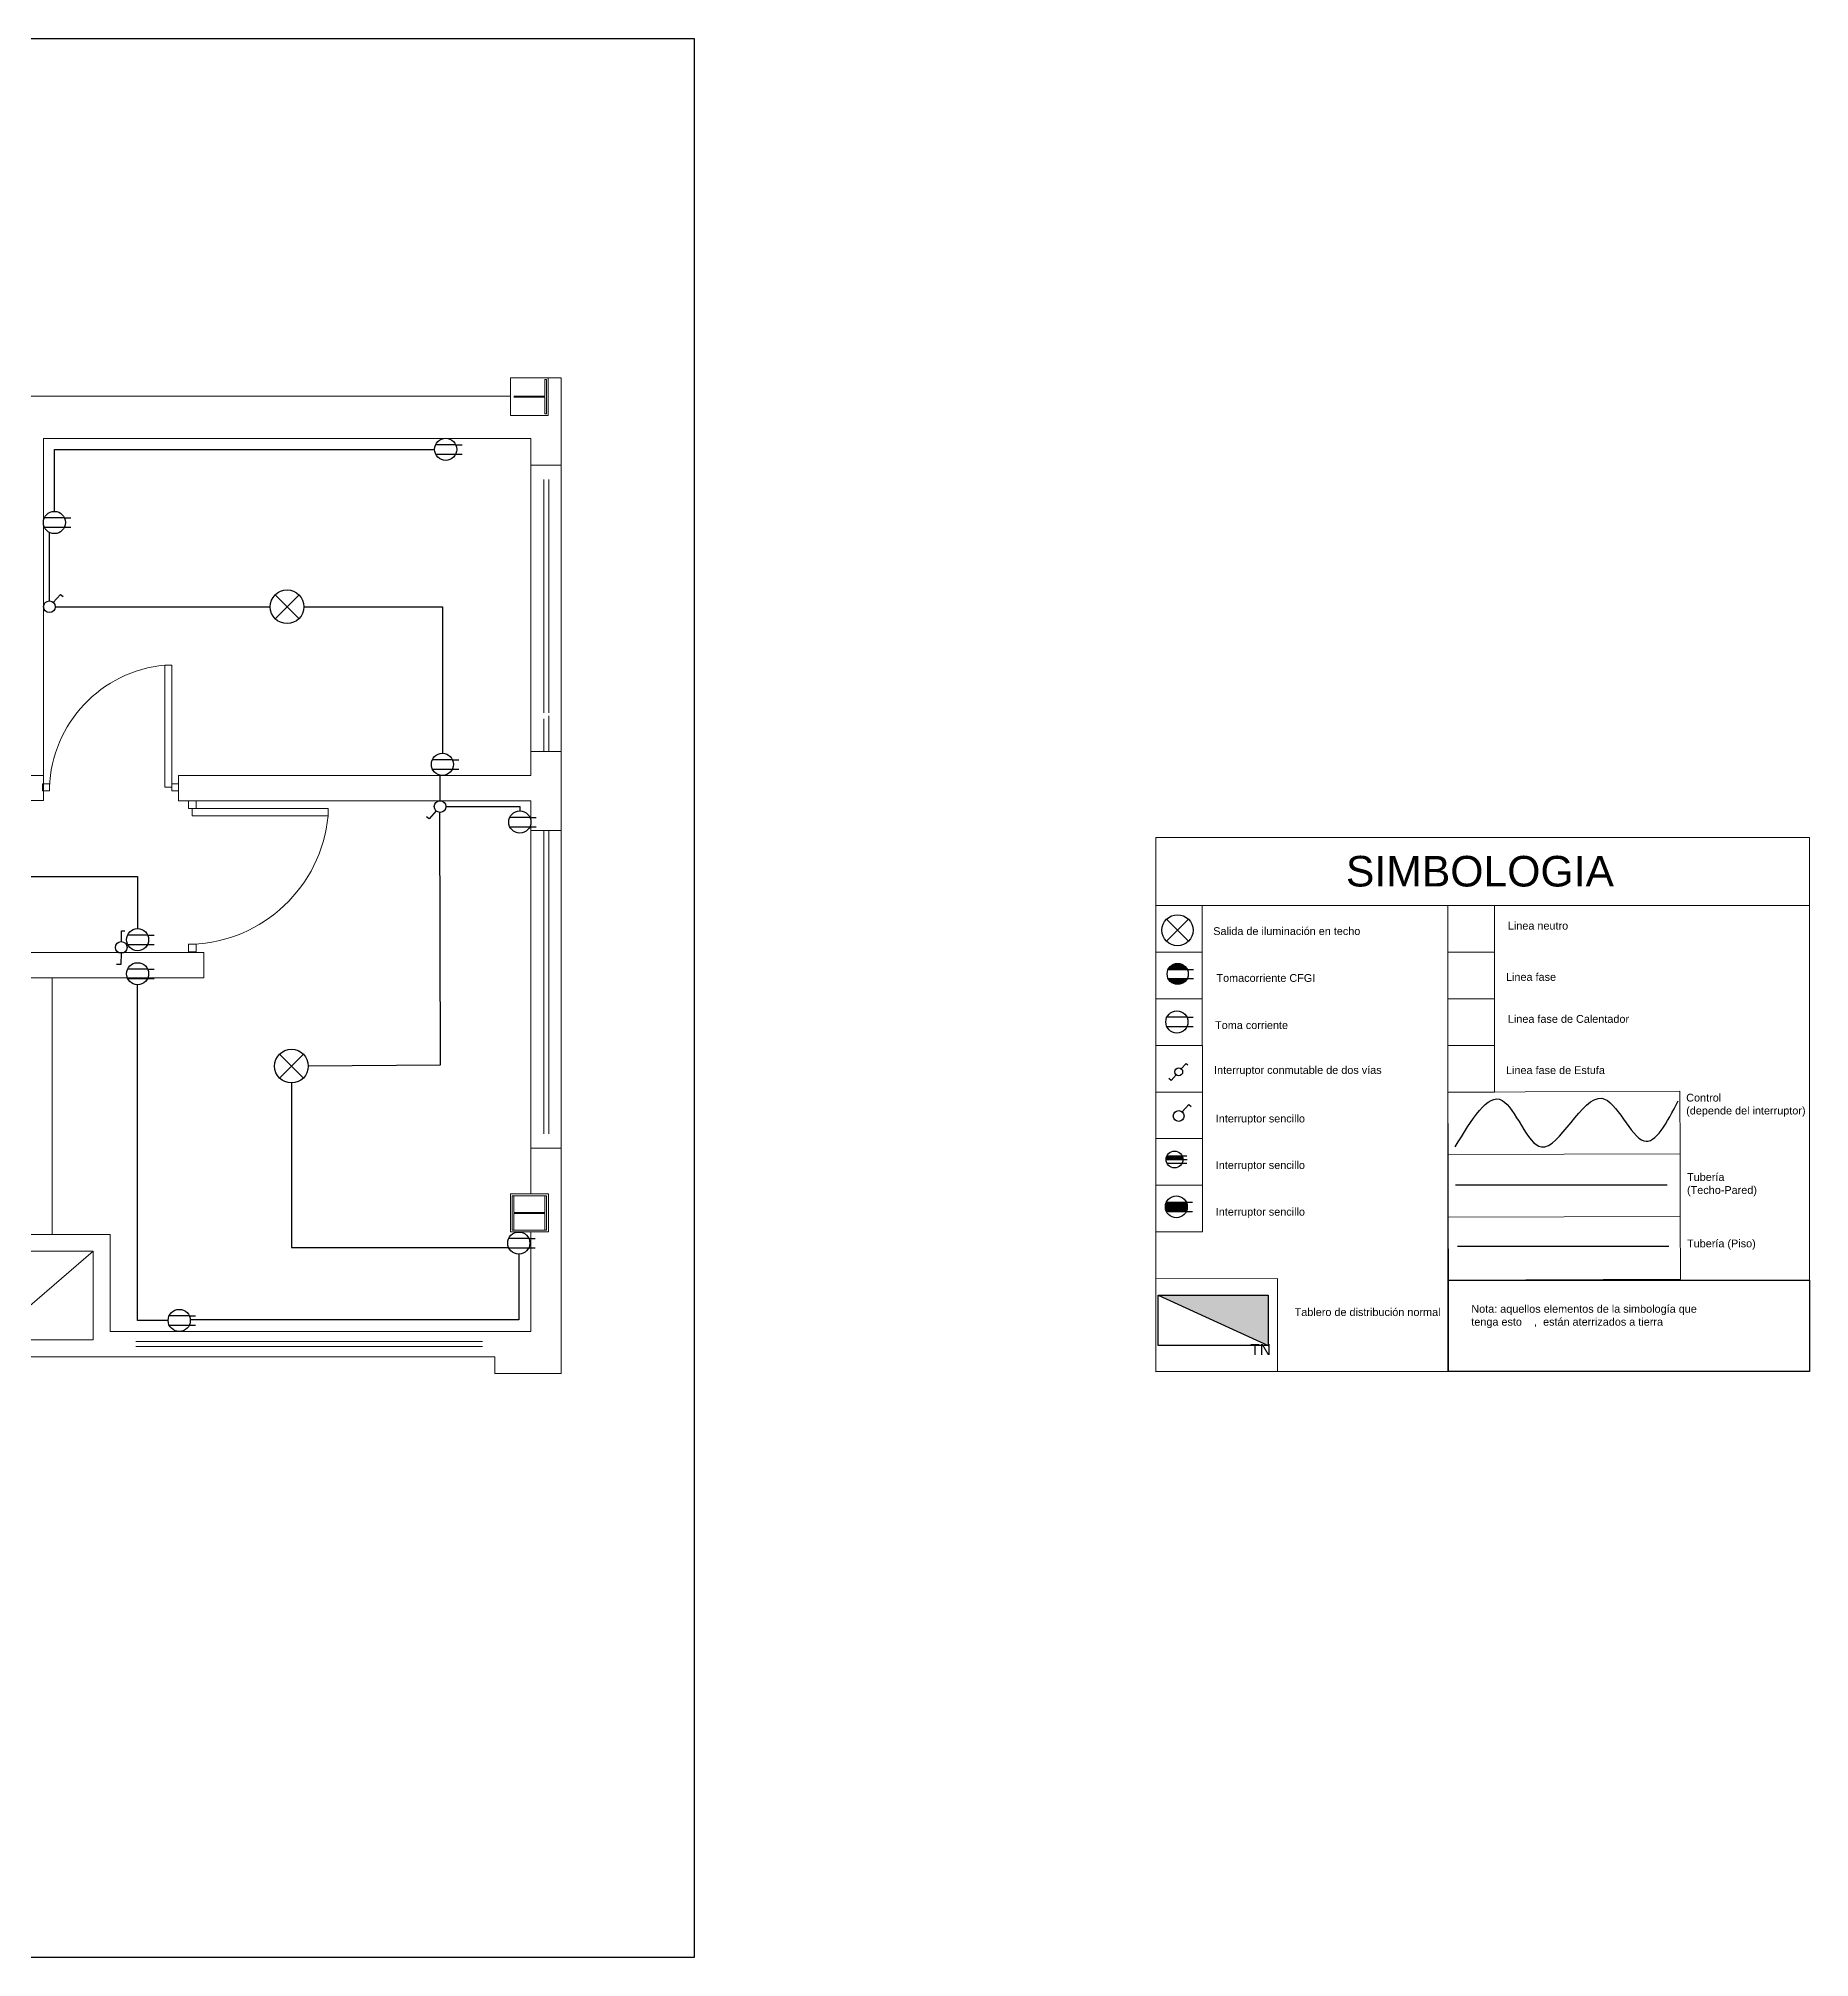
# Model space of a CAD drawing. Header units: metres. Extents: x 0 to 62.3, y -0.2 to 17.7.
# Drawn here: x 51.81 to 62.32, y 0 to 11.39 of the extents above; entities that cross this region are included whole.
import ezdxf

# ---------------------------------------------------------------- set-up
doc = ezdxf.new("R2010")
doc.units = ezdxf.units.M
doc.header["$LTSCALE"] = 0.5
doc.linetypes.add('ACAD_ISO02W100', pattern=[15, 12, -3])
doc.layers.add('APARTAMENTO', color=252, linetype='Continuous', lineweight=5)
for name, color, linetype in [('CONTROL', 7, 'ACAD_ISO02W100'), ('CUADRO', 7, 'Continuous'), ('CUADRO DE SIMBOLO', 7, 'Continuous'), ('ENCHUFES', 5, 'Continuous'), ('LUMINARIA', 1, 'Continuous'), ('TABLERO', 7, 'Continuous'), ('TUBERIA-PISO', 7, 'ACAD_ISO02W100'), ('TUBERIA-TECHO-PARED', 7, 'Continuous')]:
    doc.layers.add(name, color=color, linetype=linetype)
doc.styles.get("Standard").update_dxf_attribs({"font": 'arial.ttf'})

# ---------------------------------------------------------------- blocks, each defined once
blk = doc.blocks.new('PUERTA2')
for p, q in [((-0.1, 0.925), (-0.05, 0.925)), ((-0.1, 0.025), (-0.1, 0.925)), ((-0.05, 0.925), (-0.05, 0.025)), ((-0.05, 0.025), (-0.05, 0.925)), ((-1, 0.05), (-0.95, 0.05)), ((-1, 0), (-1, 0.05)), ((-0.95, 0), (-1, 0)), ((-0.95, 0.05), (-0.95, 0.025)), ((-0.95, 0.025), (-0.95, 0)), ((-0.05, 0.025), (-0.1, 0.025)), ((-0.05, 0.05), (0, 0.05)), ((-0.05, 0), (-0.05, 0.05)), ((0, 0), (-0.05, 0)), ((0, 0.05), (0, 0.025)), ((0, 0.025), (0, 0))]:
    blk.add_line(p, q)
blk.add_arc((-0.011, -0.011), 0.94, 95.4546, 177.8185)
blk = doc.blocks.new('Tomacorriente')
at = {"layer": 'ENCHUFES'}
for p, q in [((0.0453, 0.0211), (-0.0453, 0.0211)), ((0.0453, 0.0211), (0.0743, 0.0211)), ((-0.0453, -0.0211), (0.0453, -0.0211)), ((0.0453, -0.0211), (0.0743, -0.0211))]:
    blk.add_line(p, q, dxfattribs=at)
blk.add_circle((0, 0), 0.05, dxfattribs=at)
blk = doc.blocks.new('Lampara')
at = {"layer": 'LUMINARIA'}
for q in [(-0.071, 0.071), (-0.071, -0.071), (0.071, 0.071), (0.071, -0.071)]:
    blk.add_line((0, 0), q, dxfattribs=at)
blk.add_circle((0, 0), 0.1, dxfattribs=at)
blk = doc.blocks.new('INTERRUPTOR')
at = {"layer": 'LUMINARIA'}
for p, q in [((0.023, 0.026), (0.065, 0.074)), ((0.065, 0.074), (0.08, 0.061))]:
    blk.add_line(p, q, dxfattribs=at)
blk.add_circle((0, 0), 0.0347, dxfattribs=at)
blk = doc.blocks.new('CONMUTABLE')
at = {"layer": 'LUMINARIA'}
for p, q in [((-0.067, -0.076), (-0.087, -0.059)), ((-0.023, -0.026), (-0.067, -0.076))]:
    blk.add_line(p, q, dxfattribs=at)
blk.add_lwpolyline([(0.023, 0.026), (0.065, 0.074), (0.08, 0.061)], dxfattribs=at)
blk.add_circle((0, 0), 0.0347, dxfattribs=at)
blk = doc.blocks.new('Tablero')
at = {"layer": 'TABLERO'}
h = blk.add_hatch(color=256, dxfattribs=at)
h.dxf.hatch_style = 1
h.paths.add_polyline_path([(-0.2621, 0.1197), (0.2621, -0.1197), (0.2621, 0.1197)])
blk.add_line((-0.2621, 0.1197), (0.2621, -0.1197), dxfattribs=at)
blk.add_lwpolyline([(0.2621, -0.1197), (-0.2621, -0.1197), (-0.2621, 0.1197), (0.2621, 0.1197)], close=True, dxfattribs=at)
blk = doc.blocks.new('Toma corriente CFGI 1 Fase')
at = {"layer": 'ENCHUFES', "lineweight": 40}
h = blk.add_hatch(color=256, dxfattribs=at)
h.dxf.hatch_style = 1
h.paths.add_polyline_path([(-0.0453, 0.0211), (0.0453, 0.0211, 0.63707)])
h.paths.add_polyline_path([(0.0453, -0.0211), (-0.0453, -0.0211, 0.63707)])
at = {"layer": 'ENCHUFES'}
for p, q in [((-0.0453, 0.0211), (0.0743, 0.0211)), ((-0.0453, -0.0211), (0.0743, -0.0211))]:
    blk.add_line(p, q, dxfattribs=at)
blk.add_circle((0, 0), 0.05, dxfattribs=at)
blk = doc.blocks.new('Tomacorriente de dos fases con neutro (208V)')
at = {"layer": 'ENCHUFES', "lineweight": 100}
h = blk.add_hatch(color=256, dxfattribs=at)
h.dxf.hatch_style = 1
h.paths.add_polyline_path([(0.045, 0.021), (-0.045, 0.021, 0.109518), (-0.05, 0), (0.05, 0, 0.109518)])
at = {"layer": 'ENCHUFES'}
for p, q in [((-0.05, 0), (0.075, 0)), ((-0.045, 0.021), (0.074, 0.021)), ((-0.045, -0.021), (0.074, -0.021))]:
    blk.add_line(p, q, dxfattribs=at)
blk.add_circle((0, 0), 0.05, dxfattribs=at)
blk = doc.blocks.new('Tomacorriente de dos fases sin neutro (208v)')
at = {"layer": 'ENCHUFES'}
h = blk.add_hatch(color=256, dxfattribs=at)
h.dxf.hatch_style = 1
h.paths.add_polyline_path([(0.05, 0, 0.109518), (0.0453, 0.0211), (-0.0453, 0.0211, 0.109518), (-0.05, 0, 0.109518), (-0.0453, -0.0211), (0.0453, -0.0211, 0.109518)], flags=17)
h.paths.add_polyline_path([(0.0453, 0.0211), (-0.0453, 0.0211, 0.109518), (-0.05, 0, 0.109518), (-0.0453, -0.0211), (0.0453, -0.0211, 0.109518), (0.05, 0, 0.109518)], flags=17)
h = blk.add_hatch(color=256, dxfattribs=at)
h.dxf.hatch_style = 1
h.paths.add_polyline_path([(0.05, 0, 0.109518), (0.0453, 0.0211), (-0.0453, 0.0211, 0.109518), (-0.05, 0, 0.109518), (-0.0453, -0.0211), (0.0453, -0.0211, 0.109518)])
for p, q in [((-0.0453, 0.0211), (0.0743, 0.0211)), ((-0.0453, -0.0211), (0.0743, -0.0211))]:
    blk.add_line(p, q, dxfattribs=at)
blk.add_circle((0, 0), 0.05, dxfattribs=at)

msp = doc.modelspace()

# ---------------------------------------------------------------- linework, layer by layer
at = {"layer": 'APARTAMENTO'}
for p, q in [((54.911, 9.371), (54.731, 9.371)), ((54.813, 9.361), (54.813, 9.262)), ((54.813, 9.361), (54.813, 9.262)), ((54.911, 9.371), (54.911, 8.854)), ((51.476, 9.262), (54.61, 9.262)), ((51.476, 9.262), (54.61, 9.262)), ((51.838, 9.263), (51.838, 9.263)), ((54.63, 9.262), (54.813, 9.262)), ((54.63, 9.262), (54.813, 9.262)), ((54.63, 9.256), (54.813, 9.256)), ((54.63, 9.256), (54.813, 9.256)), ((54.813, 9.256), (54.813, 9.157)), ((54.813, 9.256), (54.813, 9.157)), ((54.537, 9.012), (51.838, 9.012)), ((54.731, 9.012), (51.838, 9.012)), ((51.838, 7.013), (51.838, 9.012)), ((51.838, 7.013), (51.838, 9.012)), ((51.838, 7.013), (51.838, 9.012)), ((51.838, 6.863), (51.838, 9.012)), ((54.731, 9.012), (54.731, 8.854)), ((54.731, 8.854), (54.911, 8.854)), ((54.731, 7.154), (54.731, 8.854)), ((54.731, 7.154), (54.731, 8.854)), ((54.911, 8.854), (54.911, 7.154)), ((54.911, 8.854), (54.911, 7.154)), ((54.911, 8.854), (54.911, 7.154)), ((54.731, 7.156), (54.731, 7.012)), ((54.731, 7.156), (54.731, 7.012)), ((54.731, 7.154), (54.911, 7.154)), ((54.911, 7.154), (54.91, 6.686)), ((51.838, 7.013), (49.516, 7.013)), ((51.838, 6.863), (51.838, 7.013)), ((54.731, 7.012), (52.64, 7.012)), ((52.64, 6.862), (52.64, 7.012)), ((54.731, 7.012), (52.64, 7.012)), ((51.838, 6.863), (49.516, 6.863)), ((54.731, 6.862), (52.64, 6.862)), ((54.731, 6.862), (54.73, 6.686)), ((54.73, 6.686), (54.91, 6.686)), ((54.73, 4.801), (54.73, 6.686)), ((54.91, 4.801), (54.91, 6.686)), ((52.79, 5.962), (51.106, 5.962)), ((52.79, 5.812), (52.79, 5.962)), ((52.79, 5.812), (51.265, 5.812)), ((51.89, 5.812), (51.89, 4.29)), ((54.73, 4.801), (54.91, 4.801)), ((54.73, 4.801), (54.73, 4.571)), ((54.91, 4.801), (54.91, 3.464)), ((54.73, 4.571), (54.73, 4.566)), ((54.73, 4.571), (54.73, 4.53)), ((54.63, 4.53), (54.813, 4.53)), ((54.63, 4.42), (54.63, 4.519)), ((54.63, 4.519), (54.813, 4.519)), ((54.813, 4.42), (54.813, 4.519)), ((54.824, 4.519), (54.824, 4.315)), ((54.63, 4.42), (54.813, 4.42)), ((54.63, 4.315), (54.63, 4.414)), ((54.63, 4.414), (54.813, 4.414)), ((54.813, 4.414), (54.813, 4.315)), ((51.422, 4.29), (52.234, 4.29)), ((52.234, 4.29), (52.234, 3.714)), ((54.63, 4.315), (54.813, 4.315)), ((54.63, 4.304), (54.813, 4.304)), ((54.73, 4.304), (54.73, 3.714)), ((51.522, 4.19), (52.134, 4.19)), ((51.522, 3.664), (52.134, 4.19)), ((52.134, 4.19), (52.134, 3.664)), ((51.522, 3.664), (52.134, 3.664)), ((52.315, 3.714), (52.234, 3.714)), ((52.315, 3.714), (54.516, 3.714)), ((51.422, 3.564), (52.234, 3.564)), ((52.315, 3.564), (52.234, 3.564)), ((52.315, 3.564), (54.516, 3.564)), ((54.516, 3.564), (54.516, 3.464))]:
    msp.add_line(p, q, dxfattribs=at)
at = {"layer": 'APARTAMENTO', "ltscale": 0.025}
for p, q in [((54.807, 8.768), (54.807, 7.384)), ((54.807, 8.768), (54.807, 7.384)), ((54.807, 8.768), (54.807, 7.384)), ((54.807, 8.768), (54.807, 7.384)), ((54.807, 8.768), (54.807, 7.384)), ((54.837, 8.768), (54.837, 7.384)), ((54.837, 8.768), (54.837, 7.384)), ((54.837, 8.768), (54.837, 7.384)), ((54.837, 8.768), (54.837, 7.384)), ((54.837, 8.768), (54.837, 7.384)), ((54.807, 7.349), (54.807, 7.154)), ((54.837, 7.366), (54.837, 7.154)), ((54.807, 6.686), (54.807, 4.887)), ((54.837, 6.686), (54.837, 4.887)), ((54.444, 3.654), (52.387, 3.654)), ((54.444, 3.624), (52.387, 3.624))]:
    msp.add_line(p, q, dxfattribs=at)
at = {"layer": 'APARTAMENTO', "ltscale": 0.05}
for p, q in [((54.616, 3.714), (54.153, 3.714)), ((54.73, 3.714), (54.153, 3.714)), ((54.91, 3.464), (54.516, 3.464))]:
    msp.add_line(p, q, dxfattribs=at)
at = {"layer": 'APARTAMENTO'}
msp.add_lwpolyline([(54.61, 9.371), (54.834, 9.371), (54.834, 9.147), (54.61, 9.147)], close=True, dxfattribs=at)
for points in [[(54.813, 9.361), (54.824, 9.361), (54.824, 9.157), (54.813, 9.157)], [(54.63, 4.304), (54.609, 4.304), (54.609, 4.53), (54.63, 4.53)], [(54.63, 4.315), (54.62, 4.315), (54.62, 4.519), (54.63, 4.519)], [(54.813, 4.53), (54.835, 4.53), (54.835, 4.304), (54.813, 4.304)], [(54.813, 4.519), (54.824, 4.519), (54.824, 4.315), (54.813, 4.315)]]:
    msp.add_lwpolyline(points, dxfattribs=at)
at = {"layer": 'CONTROL'}
msp.add_spline([(60.215, 4.809), (60.493, 5.085), (60.726, 4.809), (61.084, 5.097), (61.334, 4.844), (61.538, 5.082)], degree=3, dxfattribs=at)
at = {"layer": 'CUADRO'}
msp.add_lwpolyline([(39.225, 11.385), (55.7, 11.385), (55.7, -0.001), (39.225, -0.001)], close=True, dxfattribs=at)
at = {"layer": 'CUADRO DE SIMBOLO', "lineweight": 20}
for points in [[(58.438, 6.645), (62.317, 6.645), (62.317, 6.24), (58.438, 6.24)], [(58.438, 6.24), (58.714, 6.24), (58.714, 5.964), (58.438, 5.964)], [(58.438, 6.24), (60.171, 6.24), (60.171, 3.476), (58.438, 3.476)], [(60.171, 6.24), (60.448, 6.24), (60.448, 5.964), (60.171, 5.964)], [(60.171, 6.24), (62.317, 6.24), (62.317, 3.476), (60.171, 3.476)], [(58.438, 5.964), (58.714, 5.964), (58.714, 5.687), (58.438, 5.687)], [(60.171, 5.964), (60.448, 5.964), (60.448, 5.687), (60.171, 5.687)], [(58.438, 5.687), (58.714, 5.687), (58.714, 5.411), (58.438, 5.411)], [(60.171, 5.687), (60.448, 5.687), (60.448, 5.411), (60.171, 5.411)], [(58.438, 5.411), (58.715, 5.411), (58.715, 5.134), (58.438, 5.134)], [(60.171, 5.411), (60.448, 5.411), (60.448, 5.134), (60.171, 5.134)], [(58.438, 5.134), (58.715, 5.134), (58.715, 4.858), (58.438, 4.858)], [(60.171, 5.134), (61.548, 5.14), (61.549, 4.768), (60.172, 4.763)], [(58.438, 4.858), (58.715, 4.858), (58.715, 4.582), (58.438, 4.582)], [(60.172, 4.763), (61.549, 4.768), (61.55, 4.396), (60.173, 4.391)], [(58.438, 4.582), (58.715, 4.582), (58.715, 4.305), (58.438, 4.305)], [(60.173, 4.391), (61.55, 4.396), (61.551, 4.024), (60.174, 4.019)], [(58.438, 4.027), (59.16, 4.029), (59.161, 3.476), (58.438, 3.475)], [(58.438, 4.027), (59.16, 4.029), (59.16, 3.476), (58.438, 3.475)]]:
    msp.add_lwpolyline(points, close=True, dxfattribs=at)
at = {"layer": 'CUADRO DE SIMBOLO', "ltscale": 0.5}
msp.add_lwpolyline([(60.174, 4.019), (62.317, 4.019), (62.317, 3.476), (60.174, 3.476)], close=True, dxfattribs=at)
at = {"layer": 'TUBERIA-PISO'}
msp.add_line((60.228, 4.219), (61.482, 4.219), dxfattribs=at)
at = {"layer": 'TUBERIA-TECHO-PARED'}
for p, q in [((51.909, 8.012), (53.184, 8.013, 2.51)), ((54.193, 6.862), (54.193, 7.012))]:
    msp.add_line(p, q, dxfattribs=at)
for points in [[(51.904, 8.578), (51.904, 8.947)], [(51.904, 8.947), (54.16, 8.947)], [(51.874, 8.047), (51.874, 8.454)], [(54.227, 6.828), (54.665, 6.828), (54.665, 6.802)], [(52.579, 3.779), (52.397, 3.779), (52.397, 5.77)], [(60.217, 4.583), (61.472, 4.583)], [(54.659, 4.173), (54.659, 3.783), (52.71, 3.783)]]:
    msp.add_lwpolyline(points, dxfattribs=at)
for points, elevation in [([(53.384, 8.013), (54.206, 8.013), (54.206, 7.144)], 2.51), ([(53.41, 5.289), (54.195, 5.296), (54.191, 6.793)], 2.51), ([(51.056, 6.413), (52.397, 6.413), (52.397, 6.104)], 2.62), ([(53.31, 5.188), (53.31, 4.211)], 2.51), ([(53.31, 4.211), (54.599, 4.211)], 2.51)]:
    msp.add_lwpolyline(points, dxfattribs=dict(at, elevation=elevation))

# ---------------------------------------------------------------- block references
at = {"layer": 'APARTAMENTO', "xscale": 0.8061067903040566, "yscale": 0.8061067903040566, "zscale": 0.8061067903040566}
msp.add_blockref('PUERTA2', (52.64, 6.922), dxfattribs=at)
msp.add_blockref('PUERTA2', (52.64, 6.922), dxfattribs=at)
at = {"layer": 'APARTAMENTO', "xscale": -0.8955222007407428, "yscale": 0.8955222007407428, "zscale": 0.8955222007408691, "rotation": 270}
msp.add_blockref('PUERTA2', (52.699, 6.862), dxfattribs=at)
at = {"layer": 'CUADRO DE SIMBOLO', "xscale": 0.9212998080187064, "yscale": 0.9212998080187064, "zscale": 0.9212998080187064}
msp.add_blockref('Lampara', (58.567, 6.094), dxfattribs=at)
at = {"layer": 'CUADRO DE SIMBOLO', "lineweight": 20, "xscale": 0.6748807551529334, "yscale": 0.6748807551529334, "zscale": 0.6748807551529334}
msp.add_blockref('CONMUTABLE', (58.574, 5.254), dxfattribs=at)
at = {"layer": 'CUADRO DE SIMBOLO', "lineweight": 100, "xscale": 0.9212998080187064, "yscale": 0.9212998080187064, "zscale": 0.9212998080187064}
msp.add_blockref('INTERRUPTOR', (58.574, 4.992), dxfattribs=at)
at = {"layer": 'ENCHUFES'}
for name, p, xscale, yscale, zscale in [('Tomacorriente', (54.225, 8.947), 1.313023706402561, 1.313023706402561, 1.313023706402561), ('Tomacorriente', (51.904, 8.513), 1.313023706402561, 1.313023706402561, 1.313023706402561), ('Tomacorriente', (54.206, 7.078), 1.313023706402561, 1.313023706402561, 1.313023706402561), ('Tomacorriente', (54.665, 6.736), 1.313023706402561, 1.313023706402561, 1.313023706402561), ('Tomacorriente', (52.397, 6.038), 1.313023706402561, 1.313023706402561, 1.313023706402561), ('Tomacorriente', (52.397, 5.836), 1.313023706402561, 1.313023706402561, 1.313023706402561), ('Toma corriente CFGI 1 Fase', (58.568, 5.835), 1.253129811695345, 1.253129811695345, 1.253129811695345), ('Tomacorriente', (58.563, 5.55), 1.313023706402561, 1.313023706402561, 1.313023706402561), ('Tomacorriente de dos fases sin neutro (208v)', (58.56, 4.453, 2.51), 1.302395928433255, 1.302395928433255, 1.302395928433255), ('Tomacorriente', (54.659, 4.238), 1.313023706402561, 1.313023706402561, 1.313023706402561), ('Tomacorriente', (52.644, 3.779), 1.313023706402561, 1.313023706402561, 1.313023706402561)]:
    msp.add_blockref(name, p, dxfattribs=dict(at, xscale=xscale, yscale=yscale, zscale=zscale))
msp.add_blockref('Tomacorriente de dos fases con neutro (208V)', (58.549, 4.734), dxfattribs=at)
at = {"layer": 'LUMINARIA'}
for name, p, rotation in [('INTERRUPTOR', (51.874, 8.013), 359.3850418204157), ('INTERRUPTOR', (54.192, 6.828), 179.3850418204157), ('CONMUTABLE', (52.3, 5.992), 40.06387133202089)]:
    msp.add_blockref(name, p, dxfattribs=dict(at, rotation=rotation))
for p in [(53.284, 8.013, 2.51), (53.31, 5.288, 2.51)]:
    msp.add_blockref('Lampara', p, dxfattribs=at)
at = {"layer": 'TABLERO', "xscale": 1.244900427651544, "yscale": 1.244900427651544, "zscale": 1.244900427651544}
msp.add_blockref('Tablero', (58.778, 3.78), dxfattribs=at)

# ---------------------------------------------------------------- texts
at = {"layer": 'CUADRO DE SIMBOLO', "lineweight": 100, "attachment_point": 1}
for s, width, gutter_width, insert, char_height in [('\\pxt18;SIMBOLOGIA', 1.81394, 45.336, (59.566, 6.535), 0.18134), ('Salida de iluminación en techo', 0.94827, 11.516, (58.779, 6.112), 0.04606), ('\\pxt18;Linea neutro ', 1.22638, 11.516, (60.527, 6.144), 0.04606), ('\\pxt18;Tomacorriente CFGI', 1.22638, 11.516, (58.798, 5.834), 0.04606), ('\\pxt18;Linea fase', 1.22638, 11.516, (60.516, 5.84), 0.04606), ('\\pxt18;Linea fase de Calentador', 1.22638, 11.516, (60.527, 5.591), 0.04606), ('\\pxt18;Toma corriente', 1.22638, 11.516, (58.79, 5.554), 0.04606), ('\\pxt18;Interruptor conmutable de dos vías', 1.22638, 11.516, (58.784, 5.288), 0.04606), ('\\pxt18;Linea fase de Estufa', 1.22638, 11.516, (60.516, 5.287), 0.04606), ('Control \\P(depende del interruptor)', 0.96946, 11.516, (61.585, 5.124), 0.04606), ('Interruptor sencillo', 0.57155, 11.516, (58.794, 5), 0.04606), ('Interruptor sencillo', 0.57155, 11.516, (58.794, 4.724), 0.04606), ('Tubería\\P(Techo-Pared)', 0.96946, 11.516, (61.59, 4.653), 0.04606), ('Interruptor sencillo', 0.57155, 11.516, (58.794, 4.447), 0.04606), ('Tubería (Piso)', 0.96946, 11.516, (61.59, 4.259), 0.04606), ('Tablero de distribución normal', 0.82378, 11.516, (59.262, 3.852), 0.04606)]:
    msp.add_mtext_dynamic_manual_height_columns(s, width=width, gutter_width=gutter_width, heights=[0], dxfattribs=dict(at, insert=insert, char_height=char_height))
at = {"layer": 'CUADRO DE SIMBOLO', "ltscale": 0.5, "insert": (60.31, 3.871), "char_height": 0.04607, "attachment_point": 1}
msp.add_mtext_dynamic_manual_height_columns('Nota: aquellos elementos de la simbología que tenga esto    ,  están aterrizados a tierra', width=1.41879, gutter_width=0.592, heights=[0], dxfattribs=at)
at = {"layer": 'TABLERO', "insert": (58.998, 3.64), "char_height": 0.0664, "attachment_point": 1}
msp.add_mtext_dynamic_manual_height_columns('TN', width=0.0557, gutter_width=4.153, heights=[0], dxfattribs=at)

doc.saveas('drawing.dxf')
